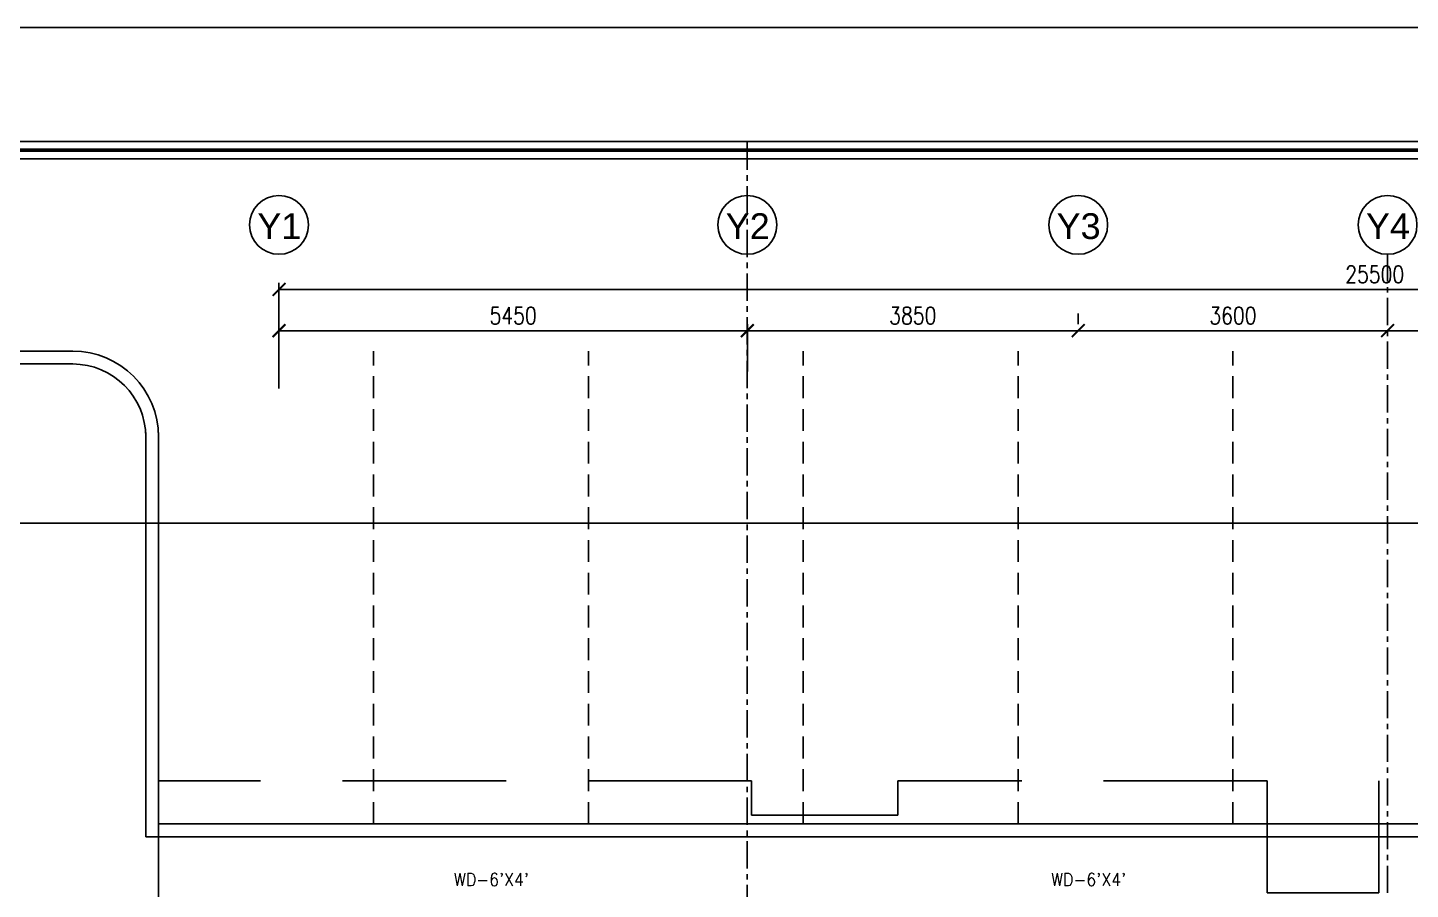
# Model space of a CAD drawing. Header units: millimetres. Extents: x -1288794 to 2153086, y -2701644 to -1428868.
# Drawn here: x 1095346 to 1111436, y -1473830 to -1463806 of the extents above; entities that cross this region are included whole.
import ezdxf
from ezdxf.enums import TextEntityAlignment as Align

# ---------------------------------------------------------------- set-up
doc = ezdxf.new("R2010")
doc.units = ezdxf.units.MM
doc.header["$LTSCALE"] = 100
doc.header["$PDMODE"] = 34
for name, pattern in [('CENTER', [50.8, 31.75, -6.35, 6.35, -6.35]), ('DASHED', [19.05, 12.7, -6.35]), ('DASHED2', [9.525, 6.35, -3.175])]:
    doc.linetypes.add(name, pattern=pattern)
for name, color, linetype in [('A-ANNO-DIMS', 1, 'Continuous'), ('A-ANNO-SYMB', 33, 'Continuous'), ('A-ANNO-TEXT', 8, 'Continuous'), ('A-AREA', 8, 'CENTER'), ('A-FLOR-OVHD', 4, 'DASHED2'), ('A-GRID', 253, 'CENTER'), ('L-WALK', 8, 'Continuous'), ('LOGO LINE', 7, 'Continuous'), ('LOGO1LINE', 7, 'Continuous')]:
    doc.layers.add(name, color=color, linetype=linetype)
doc.styles.add('ROMANS', font='romans.shx', dxfattribs={"width": 0.8})
doc.styles.add('SANSSERIF', font='sas_____.pfb')
doc.dimstyles.new('100 of DIM2', dxfattribs={"dimscale": 0, "dimtxt": 200, "dimasz": 150, "dimexe": 75, "dimexo": 200, "dimgap": 75, "dimtad": 1, "dimdec": 0, "dimrnd": 5, "dimzin": 0, "dimdsep": 46, "dimtxsty": 'ROMANS', "dimblk": 'ARCHTICK', "dimcen": 100, "dimclrd": 94, "dimclre": 94, "dimclrt": 2, "dimadec": 0, "dimazin": 0, "dimtfac": 1, "dimtdec": 0, "dimtofl": 0, "dimtmove": 2, "dimatfit": 3, "dimldrblk": 'OPEN90', "dimfxl": 75, "dimtolj": 1, "dimtzin": 0, "dimarcsym": 0})

# ---------------------------------------------------------------- blocks, each defined once
blk = doc.blocks.new('_ArchTick')
at = {"color": 0, "linetype": 'ByBlock', "const_width": 0.15}
blk.add_lwpolyline([(-0.5, -0.5), (0.5, 0.5)], dxfattribs=at)
blk = doc.blocks.new('*D449')
at = {"layer": 'A-ANNO-DIMS', "color": 94, "lineweight": -2, "ltscale": 3, "transparency": 16777216}
for p, q in [((1107571, -1467131), (1107571, -1467256)), ((1111171, -1467131), (1111171, -1467256)), ((1107571, -1467331), (1111171, -1467331))]:
    blk.add_line(p, q, dxfattribs=at)
at = {"layer": 'Defpoints', "color": 0, "ltscale": 3, "transparency": 16777216}
for p in [(1107571, -1467331), (1111171, -1467331), (1111171, -1467331)]:
    blk.add_point(p, dxfattribs=at)
at = {"layer": 'A-ANNO-DIMS', "color": 94, "lineweight": -2, "ltscale": 3, "transparency": 16777216, "xscale": 150, "yscale": 150, "zscale": 150, "rotation": 180}
blk.add_blockref('_ArchTick', (1107571, -1467331), dxfattribs=at)
at = {"layer": 'A-ANNO-DIMS', "color": 94, "lineweight": -2, "ltscale": 3, "transparency": 16777216, "xscale": 150, "yscale": 150, "zscale": 150}
blk.add_blockref('_ArchTick', (1111171, -1467331), dxfattribs=at)
at = {"layer": 'A-ANNO-DIMS', "color": 2, "ltscale": 3, "transparency": 16777216, "insert": (1109371, -1467156), "char_height": 200, "attachment_point": 5, "style": 'ROMANS'}
blk.add_mtext('\\A1;3600', dxfattribs=at)
blk = doc.blocks.new('_Open90')
at = {"color": 0, "linetype": 'ByBlock', "lineweight": -2}
for p, q in [((0, 0), (-1, 0)), ((-0.5, 0.5), (0, 0)), ((0, 0), (-0.5, -0.5))]:
    blk.add_line(p, q, dxfattribs=at)
blk = doc.blocks.new('*D451')
at = {"layer": 'A-ANNO-DIMS', "color": 94, "lineweight": -2, "ltscale": 3, "transparency": 16777216}
for p, q in [((1098271, -1467807), (1098271, -1467256)), ((1103721, -1467807), (1103721, -1467256)), ((1098271, -1467331), (1103721, -1467331))]:
    blk.add_line(p, q, dxfattribs=at)
at = {"layer": 'Defpoints', "color": 0, "ltscale": 3, "transparency": 16777216}
for p in [(1103721, -1467331), (1098271, -1468007), (1103721, -1468007)]:
    blk.add_point(p, dxfattribs=at)
at = {"layer": 'A-ANNO-DIMS', "color": 94, "lineweight": -2, "ltscale": 3, "transparency": 16777216, "xscale": 150, "yscale": 150, "zscale": 150, "rotation": 180}
blk.add_blockref('_ArchTick', (1098271, -1467331), dxfattribs=at)
at = {"layer": 'A-ANNO-DIMS', "color": 94, "lineweight": -2, "ltscale": 3, "transparency": 16777216, "xscale": 150, "yscale": 150, "zscale": 150}
blk.add_blockref('_ArchTick', (1103721, -1467331), dxfattribs=at)
at = {"layer": 'A-ANNO-DIMS', "color": 2, "ltscale": 3, "transparency": 16777216, "insert": (1100996, -1467156), "char_height": 200, "attachment_point": 5, "style": 'ROMANS'}
blk.add_mtext('\\A1;5450', dxfattribs=at)
blk = doc.blocks.new('*D452')
at = {"layer": 'A-ANNO-DIMS', "color": 94, "lineweight": -2, "ltscale": 3, "transparency": 16777216}
for p, q in [((1107571, -1467131), (1107571, -1467256)), ((1103721, -1467807), (1103721, -1467256)), ((1103721, -1467331), (1107571, -1467331))]:
    blk.add_line(p, q, dxfattribs=at)
at = {"layer": 'Defpoints', "color": 0, "ltscale": 3, "transparency": 16777216}
for p in [(1107571, -1467331), (1107571, -1467331), (1103721, -1468007)]:
    blk.add_point(p, dxfattribs=at)
at = {"layer": 'A-ANNO-DIMS', "color": 94, "lineweight": -2, "ltscale": 3, "transparency": 16777216, "xscale": 150, "yscale": 150, "zscale": 150, "rotation": 180}
blk.add_blockref('_ArchTick', (1103721, -1467331), dxfattribs=at)
at = {"layer": 'A-ANNO-DIMS', "color": 94, "lineweight": -2, "ltscale": 3, "transparency": 16777216, "xscale": 150, "yscale": 150, "zscale": 150}
blk.add_blockref('_ArchTick', (1107571, -1467331), dxfattribs=at)
at = {"layer": 'A-ANNO-DIMS', "color": 2, "ltscale": 3, "transparency": 16777216, "insert": (1105646, -1467156), "char_height": 200, "attachment_point": 5, "style": 'ROMANS'}
blk.add_mtext('\\A1;3850', dxfattribs=at)
blk = doc.blocks.new('*D453')
at = {"layer": 'A-ANNO-DIMS', "color": 94, "lineweight": -2, "ltscale": 3, "transparency": 16777216}
for p, q in [((1111171, -1467131), (1111171, -1467256)), ((1116121, -1467131), (1116121, -1467256)), ((1111171, -1467331), (1116121, -1467331))]:
    blk.add_line(p, q, dxfattribs=at)
at = {"layer": 'Defpoints', "color": 0, "ltscale": 3, "transparency": 16777216}
for p in [(1111171, -1467331), (1116121, -1467331), (1116121, -1467331)]:
    blk.add_point(p, dxfattribs=at)
at = {"layer": 'A-ANNO-DIMS', "color": 94, "lineweight": -2, "ltscale": 3, "transparency": 16777216, "xscale": 150, "yscale": 150, "zscale": 150, "rotation": 180}
blk.add_blockref('_ArchTick', (1111171, -1467331), dxfattribs=at)
at = {"layer": 'A-ANNO-DIMS', "color": 94, "lineweight": -2, "ltscale": 3, "transparency": 16777216, "xscale": 150, "yscale": 150, "zscale": 150}
blk.add_blockref('_ArchTick', (1116121, -1467331), dxfattribs=at)
at = {"layer": 'A-ANNO-DIMS', "color": 2, "ltscale": 3, "transparency": 16777216, "insert": (1113646, -1467156), "char_height": 200, "attachment_point": 5, "style": 'ROMANS'}
blk.add_mtext('\\A1;4950', dxfattribs=at)
blk = doc.blocks.new('*D454')
at = {"layer": 'A-ANNO-DIMS', "color": 94, "lineweight": -2, "ltscale": 3, "transparency": 16777216}
for p, q in [((1098271, -1468002), (1098271, -1466776)), ((1123771, -1468002), (1123771, -1466776)), ((1098271, -1466851), (1123771, -1466851))]:
    blk.add_line(p, q, dxfattribs=at)
at = {"layer": 'Defpoints', "color": 0, "ltscale": 3, "transparency": 16777216}
for p in [(1123771, -1466851), (1098271, -1468202), (1123771, -1468202)]:
    blk.add_point(p, dxfattribs=at)
at = {"layer": 'A-ANNO-DIMS', "color": 94, "lineweight": -2, "ltscale": 3, "transparency": 16777216, "xscale": 150, "yscale": 150, "zscale": 150, "rotation": 180}
blk.add_blockref('_ArchTick', (1098271, -1466851), dxfattribs=at)
at = {"layer": 'A-ANNO-DIMS', "color": 94, "lineweight": -2, "ltscale": 3, "transparency": 16777216, "xscale": 150, "yscale": 150, "zscale": 150}
blk.add_blockref('_ArchTick', (1123771, -1466851), dxfattribs=at)
at = {"layer": 'A-ANNO-DIMS', "color": 2, "ltscale": 3, "transparency": 16777216, "insert": (1111021, -1466676), "char_height": 200, "attachment_point": 5, "style": 'ROMANS'}
blk.add_mtext('\\A1;25500', dxfattribs=at)

msp = doc.modelspace()

# ---------------------------------------------------------------- linework, layer by layer
at = {"layer": 'A-ANNO-SYMB', "ltscale": 3}
for centre in [(1098270.6, -1466100.5), (1103720.6, -1466100.5), (1107570.6, -1466100.5), (1111170.6, -1466100.5)]:
    msp.add_circle(centre, 342.2, dxfattribs=at)
at = {"layer": 'A-AREA', "ltscale": 15}
msp.add_line((1093870.6, -1469568.6), (1125970.6, -1469568.6), dxfattribs=at)
at = {"layer": 'A-FLOR-OVHD', "ltscale": 3}
msp.add_lwpolyline([(1119470.6, -1472568.6), (1111070.6, -1472568.6), (1111070.6, -1473868.6), (1109770.6, -1473868.6), (1109770.6, -1472568.6), (1105470.6, -1472568.6), (1105470.6, -1472968.6), (1103770.6, -1472968.6), (1103770.6, -1472568.6), (1096870.6, -1472568.6), (1096870.6, -1482218.6), (1095870.6, -1482218.6), (1095870.6, -1486718.6)], dxfattribs=at)
at = {"layer": 'A-GRID', "ltscale": 0.1}
for p, q in [((1103720.6, -1465142.6), (1103720.6, -1513277)), ((1111170.6, -1466442.6), (1111170.6, -1514577))]:
    msp.add_line(p, q, dxfattribs=at)
at = {"layer": 'L-WALK', "ltscale": 15}
for p, q in [((1093456.3, -1467568.6), (1095870.6, -1467568.6)), ((1093456.3, -1467718.6), (1095870.6, -1467718.6))]:
    msp.add_line(p, q, dxfattribs=at)
at = {"layer": 'L-WALK', "linetype": 'DASHED', "ltscale": 0.2}
for p, q in [((1099370.6, -1473068.6), (1099370.6, -1467568.6)), ((1101870.6, -1473068.6), (1101870.6, -1467568.6)), ((1104370.6, -1473068.6), (1104370.6, -1467568.6)), ((1106870.6, -1473068.6), (1106870.6, -1467568.6)), ((1109370.6, -1473068.6), (1109370.6, -1467568.6))]:
    msp.add_line(p, q, dxfattribs=at)
at = {"layer": 'L-WALK', "ltscale": 3}
for p, q in [((1096720.6, -1473218.6), (1096720.6, -1468517.4)), ((1096870.6, -1473068.6), (1096870.6, -1468517.4)), ((1096870.6, -1473068.6), (1119370.6, -1473068.6)), ((1096720.6, -1473218.6), (1119470.6, -1473218.6))]:
    msp.add_line(p, q, dxfattribs=at)
for radius in [1000, 850]:
    msp.add_arc((1095870.6, -1468568.6), radius, 0, 90, dxfattribs=at)
at = {"layer": 'LOGO LINE'}
msp.add_lwpolyline([(1152406.7, -1519493.9), (1073648.7, -1519493.9), (1073648.7, -1463806.4), (1152406.7, -1463806.4)], close=True, dxfattribs=at)
at = {"layer": 'LOGO1LINE'}
for points in [[(1151080.8, -1518168), (1074974.6, -1518168), (1074974.6, -1465132.3), (1151080.8, -1465132.3)], [(1140772.1, -1517969.1), (1075173.5, -1517969.1), (1075173.5, -1465331.1), (1140772.1, -1465331.1)]]:
    msp.add_lwpolyline(points, close=True, dxfattribs=at)
at = {"layer": 'LOGO1LINE', "const_width": 39.8}
msp.add_lwpolyline([(1150981.4, -1518068.5), (1075074, -1518068.5), (1075074, -1465231.7), (1150981.4, -1465231.7)], close=True, dxfattribs=at)

# ---------------------------------------------------------------- texts
at = {"layer": 'A-ANNO-TEXT', "style": 'SANSSERIF'}
for s, p in [('Y1', (1098275.2, -1466265)), ('Y2', (1103725.2, -1466265)), ('Y3', (1107575.2, -1466265)), ('Y4', (1111175.2, -1466265))]:
    msp.add_text(s, height=300, dxfattribs=at).set_placement(p, align=Align.CENTER)
at = {"layer": 'A-ANNO-TEXT', "style": 'ROMANS', "width": 0.9}
for p in [(1100305.6, -1473790.5), (1107254.6, -1473790.5)]:
    msp.add_text("WD-6'X4'", height=150, dxfattribs=at).set_placement(p)

# ---------------------------------------------------------------- dimensions: what is measured, and where the dimension line sits
at = {"layer": 'A-ANNO-DIMS', "ltscale": 3}
for base, p1, p2, picture, middle in [((1123770.6, -1466851.3), (1098270.6, -1468201.9), (1123770.6, -1468201.9), '*D454', (1111020.6, -1466676.3)), ((1103720.6, -1467331.4), (1098270.6, -1468006.8), (1103720.6, -1468006.8), '*D451', (1100995.6, -1467156.4)), ((1107570.6, -1467331.4), (1103720.6, -1468006.8), (1107570.6, -1467331.4), '*D452', (1105645.6, -1467156.4)), ((1111170.6, -1467331.4), (1107570.6, -1467331.4), (1111170.6, -1467331.4), '*D449', (1109370.6, -1467156.4)), ((1116120.6, -1467331.4), (1111170.6, -1467331.4), (1116120.6, -1467331.4), '*D453', (1113645.6, -1467156.4))]:
    dim = msp.add_linear_dim(base=base, p1=p1, p2=p2, dimstyle='100 of DIM2', override={"dimscale": 1}, dxfattribs=at)
    dim.commit()
    dim.dimension.update_dxf_attribs({"geometry": picture, "text_midpoint": middle})

doc.saveas('drawing.dxf')
